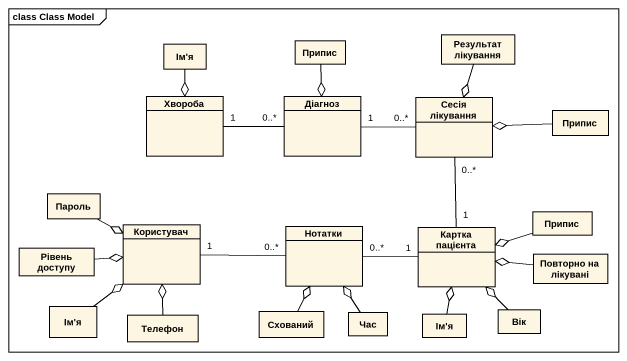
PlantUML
@startuml
mainframe class Class Model
hide circle
hide empty members
class "Ім'я" as Ім_я
class Припис
class "Результат лікування" as Результат_лікування
class Хвороба
class Діагноз
class "Сесія лікування" as Сесія_лікування
class "Припис" as Припис_2
class Пароль
class "Припис" as Припис_3
class "Рівень доступу" as Рівень_доступу
class Користувач
class Нотатки
class "Картка пацієнта" as Картка_пацієнта
class "Повторно на лікувані" as Повторно_на_лікувані
class "Ім'я" as Ім_я_2
class Телефон
class Схований
class Час
class "Ім'я" as Ім_я_3
class Вік
Ім_я --o Хвороба
Припис --o Діагноз
Результат_лікування --o Сесія_лікування
Діагноз "0..*" -left- "1" Хвороба
Сесія_лікування "0..*" -left- "1" Діагноз
Припис_2 -left-o Сесія_лікування
Пароль -right-o Користувач
Припис_3 -left-o Картка_пацієнта
Рівень_доступу -right-o Користувач
Користувач "1" -right- "0..*" Нотатки
Нотатки "0..*" -right- "1" Картка_пацієнта
Картка_пацієнта "1" -up- "0..*" Сесія_лікування
Повторно_на_лікувані -left-o Картка_пацієнта
Ім_я_2 -up-o Користувач
Телефон -up-o Користувач
Схований -up-o Нотатки
Час -up-o Нотатки
Ім_я_3 -up-o Картка_пацієнта
Вік -up-o Картка_пацієнта
@enduml
